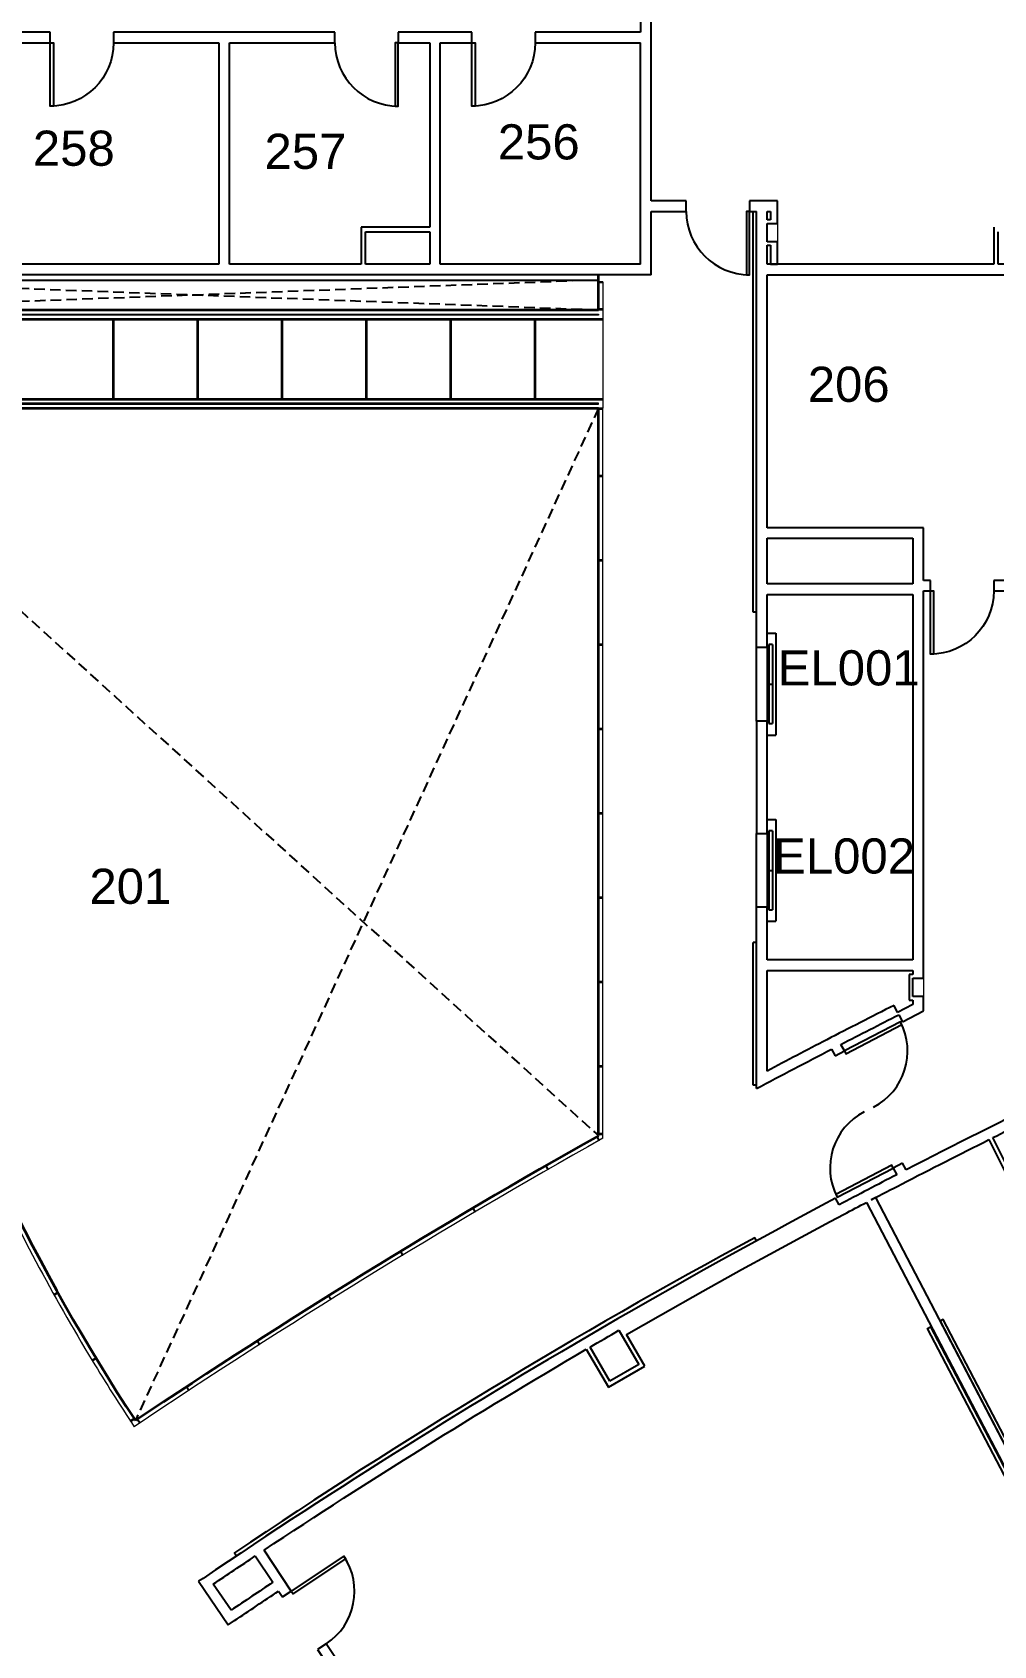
# Model space of a CAD drawing. Header units: inches. Extents: x -60 to 4788, y -1491 to 1233.
# Drawn here: x 872 to 1419, y -780 to 138 of the extents above; entities that cross this region are included whole.
import ezdxf

# ---------------------------------------------------------------- set-up
doc = ezdxf.new("R2010")
doc.units = ezdxf.units.IN
doc.header["$LTSCALE"] = 48
doc.header["$MEASUREMENT"] = 0
doc.linetypes.add('HIDDEN2', pattern=[0.1875, 0.125, -0.0625])
for name, color, linetype, lineweight in [('A-Anno-Note', 231, 'Continuous', 25), ('A-EQPM-FIXD', 2, 'Continuous', 13), ('A-FLOR', 4, 'Continuous', 35), ('A-FLOR-CASE', 3, 'Continuous', 25), ('A-FLOR-HRAL', 4, 'Continuous', 5), ('A-FLOR-STRS', 4, 'Continuous', 13)]:
    doc.layers.add(name, color=color, linetype=linetype, lineweight=lineweight)
for name, color, linetype in [('a-below', 1, 'Continuous'), ('A-DOOR', 4, 'Continuous'), ('A-FLOR-EVTR', 3, 'Continuous'), ('A-GLAZ', 3, 'Continuous'), ('A-WALL', 5, 'Continuous')]:
    doc.layers.add(name, color=color, linetype=linetype)

# ---------------------------------------------------------------- blocks, each defined once
blk = doc.blocks.new('*U215')
at = {"linetype": 'ByBlock', "lineweight": -2}
for p, q in [((27, 1.25), (6, 1.25)), ((6, -1.25), (24.5, -1.25))]:
    blk.add_line(p, q, dxfattribs=at)
at = {"lineweight": -2}
for p, q in [((27, 1.25), (6, 1.25)), ((6, -1.25), (24.5, -1.25))]:
    blk.add_line(p, q, dxfattribs=at)
blk = doc.blocks.new('*U216')
at = {"linetype": 'ByBlock', "lineweight": -2}
for p, q in [((36.5, 0), (0, 0)), ((0, -2.5), (39, -2.5))]:
    blk.add_line(p, q, dxfattribs=at)
at = {"lineweight": -2}
for p, q in [((36.5, 0), (0, 0)), ((0, -2.5), (39, -2.5))]:
    blk.add_line(p, q, dxfattribs=at)
blk = doc.blocks.new('*U217')
at = {"linetype": 'ByBlock', "lineweight": -2}
for p, q in [((27, 1.25), (6, 1.25)), ((6, -1.25), (24.5, -1.25))]:
    blk.add_line(p, q, dxfattribs=at)
at = {"lineweight": -2}
for p, q in [((27, 1.25), (6, 1.25)), ((6, -1.25), (24.5, -1.25))]:
    blk.add_line(p, q, dxfattribs=at)
blk = doc.blocks.new('*U234')
at = {"linetype": 'ByBlock', "lineweight": -2}
for p, q in [((298.73, 3), (-0.01, 3)), ((298.74, -3), (298.74, 0)), ((-5.99, -3), (298.74, -3))]:
    blk.add_line(p, q, dxfattribs=at)
at = {"lineweight": -2}
for p, q in [((298.73, 3), (-0.01, 3)), ((298.74, -3), (298.74, 0)), ((-5.99, -3), (298.74, -3))]:
    blk.add_line(p, q, dxfattribs=at)
blk = doc.blocks.new('*U323')
at = {"linetype": 'ByBlock', "lineweight": -2}
for p, q in [((0, 3), (0, -3)), ((22.54, 3), (0, 3)), ((22.54, -3), (22.54, 3)), ((58.54, 3), (58.54, -3)), ((62.54, 3), (58.54, 3)), ((86.54, 3), (68.54, 3)), ((0, -3), (22.54, -3)), ((58.54, -3), (86.53, -3))]:
    blk.add_line(p, q, dxfattribs=at)
at = {"lineweight": -2}
for p, q in [((0, 3), (0, -3)), ((22.54, 3), (0, 3)), ((22.54, -3), (22.54, 3)), ((58.54, 3), (58.54, -3)), ((62.54, 3), (58.54, 3)), ((86.54, 3), (68.54, 3)), ((0, -3), (22.54, -3)), ((58.54, -3), (86.53, -3))]:
    blk.add_line(p, q, dxfattribs=at)
blk = doc.blocks.new('*U372')
at = {"linetype": 'ByBlock', "lineweight": -2}
for p, q in [((157.75, 0), (504, 0)), ((-6, 0), (157.75, 0)), ((0, -6), (114, -6)), ((120, -6), (156.5, -6)), ((159, -6), (234, -6)), ((240, -6), (354, -6)), ((360, -6), (480, -6)), ((486, -6), (498, -6))]:
    blk.add_line(p, q, dxfattribs=at)
at = {"lineweight": -2}
for p, q in [((157.75, 0), (504, 0)), ((-6, 0), (157.75, 0)), ((0, -6), (114, -6)), ((120, -6), (156.5, -6)), ((159, -6), (234, -6)), ((240, -6), (354, -6)), ((360, -6), (480, -6)), ((486, -6), (498, -6))]:
    blk.add_line(p, q, dxfattribs=at)
blk = doc.blocks.new('*U391')
at = {"linetype": 'ByBlock', "lineweight": -2}
for p, q in [((0, 0), (230.75, 0)), ((0, 0), (0, -6)), ((230.75, 0), (248, 0)), ((0, -6), (30, -6)), ((36, -6), (62, -6)), ((68, -6), (212, -6)), ((218, -6), (228.75, -6)), ((230.75, -6), (241.25, -6)), ((243.25, -6), (248, -6))]:
    blk.add_line(p, q, dxfattribs=at)
at = {"lineweight": -2}
for p, q in [((0, 0), (230.75, 0)), ((0, 0), (0, -6)), ((230.75, 0), (248, 0)), ((0, -6), (30, -6)), ((36, -6), (62, -6)), ((68, -6), (212, -6)), ((218, -6), (228.75, -6)), ((230.75, -6), (241.25, -6)), ((243.25, -6), (248, -6))]:
    blk.add_line(p, q, dxfattribs=at)
blk = doc.blocks.new('*U392')
at = {"linetype": 'ByBlock', "lineweight": -2}
blk.add_line((37.57, 0.18), (33.2, 0.14), dxfattribs=at)
at = {"lineweight": -2}
blk.add_line((37.57, 0.18), (33.2, 0.14), dxfattribs=at)
at = {"linetype": 'ByBlock', "lineweight": -2, "extrusion": (3.73614e-44, -2.47971e-44, -1)}
blk.add_arc((0, 3870), 3870, 269.50841, 269.95558, dxfattribs=at)
at = {"lineweight": -2, "extrusion": (3.73614e-44, -2.47971e-44, -1)}
blk.add_arc((0, 3870), 3870, 269.50841, 269.95558, dxfattribs=at)
at = {"linetype": 'ByBlock', "lineweight": -2}
blk.add_arc((0, 3870), 3876, 270.04442, 270.46746, dxfattribs=at)
at = {"lineweight": -2}
blk.add_arc((0, 3870), 3876, 270.04442, 270.46746, dxfattribs=at)
blk = doc.blocks.new('*U394')
at = {"linetype": 'ByBlock', "lineweight": -2}
for p, q in [((6, 0), (132, 0)), ((347, 0), (138, 0)), ((0, -6), (36, -6)), ((42, -6), (341, -6))]:
    blk.add_line(p, q, dxfattribs=at)
at = {"lineweight": -2}
for p, q in [((6, 0), (132, 0)), ((347, 0), (138, 0)), ((0, -6), (36, -6)), ((42, -6), (341, -6))]:
    blk.add_line(p, q, dxfattribs=at)
blk = doc.blocks.new('*U456')
at = {"linetype": 'ByBlock', "lineweight": -2}
for p, q in [((2, 0), (0, 0)), ((12, 0), (8, 0)), ((12, -6), (12, 0)), ((48, 0), (48, -6)), ((68, 0), (48, 0)), ((-4, -6), (12, -6)), ((48, -6), (68, -6))]:
    blk.add_line(p, q, dxfattribs=at)
at = {"lineweight": -2}
for p, q in [((2, 0), (0, 0)), ((12, 0), (8, 0)), ((12, -6), (12, 0)), ((48, 0), (48, -6)), ((68, 0), (48, 0)), ((-4, -6), (12, -6)), ((48, -6), (68, -6))]:
    blk.add_line(p, q, dxfattribs=at)
blk = doc.blocks.new('*U464')
at = {"linetype": 'ByBlock', "lineweight": -2}
for p, q in [((0, 0), (103.22, 0)), ((103.22, -6), (103.22, 0)), ((9.98, -6), (67.22, -6)), ((73.22, -6), (103.22, -6))]:
    blk.add_line(p, q, dxfattribs=at)
at = {"lineweight": -2}
for p, q in [((0, 0), (103.22, 0)), ((103.22, -6), (103.22, 0)), ((9.98, -6), (67.22, -6)), ((73.22, -6), (103.22, -6))]:
    blk.add_line(p, q, dxfattribs=at)
blk = doc.blocks.new('*U465')
at = {"linetype": 'ByBlock', "lineweight": -2}
for p, q in [((0, 0), (0, -6)), ((64, 0), (0, 0)), ((0, -6), (64, -6)), ((64, -6), (64, 0))]:
    blk.add_line(p, q, dxfattribs=at)
at = {"lineweight": -2}
for p, q in [((0, 0), (0, -6)), ((64, 0), (0, 0)), ((0, -6), (64, -6)), ((64, -6), (64, 0))]:
    blk.add_line(p, q, dxfattribs=at)
blk = doc.blocks.new('*U466')
at = {"linetype": 'ByBlock', "lineweight": -2}
for p, q in [((2.5, 0), (0, 0)), ((-3.65, -6), (4.5, -6))]:
    blk.add_line(p, q, dxfattribs=at)
at = {"lineweight": -2}
for p, q in [((2.5, 0), (0, 0)), ((-3.65, -6), (4.5, -6))]:
    blk.add_line(p, q, dxfattribs=at)
blk = doc.blocks.new('*U471')
at = {"linetype": 'ByBlock', "lineweight": -2}
for p, q in [((83, 0), (0, 0)), ((0, -6), (83, -6))]:
    blk.add_line(p, q, dxfattribs=at)
at = {"lineweight": -2}
for p, q in [((83, 0), (0, 0)), ((0, -6), (83, -6))]:
    blk.add_line(p, q, dxfattribs=at)
blk = doc.blocks.new('*U474')
at = {"linetype": 'ByBlock', "lineweight": -2}
for p, q in [((20, 0), (0, 0)), ((20, -6), (20, 0)), ((56, 0), (56, -6)), ((96, 0), (56, 0)), ((96, -6), (96, 0)), ((132, 0), (132, -6)), ((136, 0), (132, 0)), ((0, -6), (20, -6)), ((56, -6), (60, -6)), ((66, -6), (96, -6)), ((132, -6), (136, -6))]:
    blk.add_line(p, q, dxfattribs=at)
at = {"lineweight": -2}
for p, q in [((20, 0), (0, 0)), ((20, -6), (20, 0)), ((56, 0), (56, -6)), ((96, 0), (56, 0)), ((96, -6), (96, 0)), ((132, 0), (132, -6)), ((136, 0), (132, 0)), ((0, -6), (20, -6)), ((56, -6), (60, -6)), ((66, -6), (96, -6)), ((132, -6), (136, -6))]:
    blk.add_line(p, q, dxfattribs=at)
blk = doc.blocks.new('*U485')
at = {"linetype": 'ByBlock', "lineweight": -2}
for p, q in [((60, 0), (0, 0)), ((60, -6), (60, 0)), ((96, 0), (96, -6)), ((114, 0), (96, 0)), ((138, 0), (120, 0)), ((138, -6), (138, 0)), ((174, 0), (174, -6)), ((234, 0), (174, 0)), ((300, 0), (240, 0)), ((300, -6), (300, 0)), ((336, 0), (336, -6)), ((354, 0), (336, 0)), ((378, 0), (360, 0)), ((378, -6), (378, 0)), ((414, 0), (414, -6)), ((480, 0), (414, 0)), ((498, 0), (486, 0)), ((0, -6), (60, -6)), ((96, -6), (138, -6)), ((174, -6), (300, -6)), ((336, -6), (378, -6)), ((414, -6), (480, -6)), ((486, -6), (504, -6))]:
    blk.add_line(p, q, dxfattribs=at)
at = {"lineweight": -2}
for p, q in [((60, 0), (0, 0)), ((60, -6), (60, 0)), ((96, 0), (96, -6)), ((114, 0), (96, 0)), ((138, 0), (120, 0)), ((138, -6), (138, 0)), ((174, 0), (174, -6)), ((234, 0), (174, 0)), ((300, 0), (240, 0)), ((300, -6), (300, 0)), ((336, 0), (336, -6)), ((354, 0), (336, 0)), ((378, 0), (360, 0)), ((378, -6), (378, 0)), ((414, 0), (414, -6)), ((480, 0), (414, 0)), ((498, 0), (486, 0)), ((0, -6), (60, -6)), ((96, -6), (138, -6)), ((174, -6), (300, -6)), ((336, -6), (378, -6)), ((414, -6), (480, -6)), ((486, -6), (504, -6))]:
    blk.add_line(p, q, dxfattribs=at)
blk = doc.blocks.new('*U486')
at = {"linetype": 'ByBlock', "lineweight": -2}
for p, q in [((132, 0), (6, 0)), ((6, -6), (132, -6))]:
    blk.add_line(p, q, dxfattribs=at)
at = {"lineweight": -2}
for p, q in [((132, 0), (6, 0)), ((6, -6), (132, -6))]:
    blk.add_line(p, q, dxfattribs=at)
blk = doc.blocks.new('*U488')
at = {"linetype": 'ByBlock', "lineweight": -2}
for p, q in [((24.5, 0), (6, 0)), ((132, 0), (27, 0)), ((6, -6), (132, -6))]:
    blk.add_line(p, q, dxfattribs=at)
at = {"lineweight": -2}
for p, q in [((24.5, 0), (6, 0)), ((132, 0), (27, 0)), ((6, -6), (132, -6))]:
    blk.add_line(p, q, dxfattribs=at)
blk = doc.blocks.new('*U489')
at = {"linetype": 'ByBlock', "lineweight": -2}
for p, q in [((83, 0), (0, 0)), ((-6, -6), (83, -6))]:
    blk.add_line(p, q, dxfattribs=at)
at = {"lineweight": -2}
for p, q in [((83, 0), (0, 0)), ((-6, -6), (83, -6))]:
    blk.add_line(p, q, dxfattribs=at)
blk = doc.blocks.new('*U497')
at = {"linetype": 'ByBlock', "lineweight": -2}
for p, q in [((83, 0), (0, 0)), ((0, -6), (83, -6))]:
    blk.add_line(p, q, dxfattribs=at)
at = {"lineweight": -2}
for p, q in [((83, 0), (0, 0)), ((0, -6), (83, -6))]:
    blk.add_line(p, q, dxfattribs=at)
blk = doc.blocks.new('*U502')
at = {"linetype": 'ByBlock', "lineweight": -2}
for p, q in [((30, 3), (0, 3)), ((6, -3), (24, -3))]:
    blk.add_line(p, q, dxfattribs=at)
at = {"lineweight": -2}
for p, q in [((30, 3), (0, 3)), ((6, -3), (24, -3))]:
    blk.add_line(p, q, dxfattribs=at)
blk = doc.blocks.new('*U505')
at = {"linetype": 'ByBlock', "lineweight": -2}
for p, q in [((18.56, 0), (0, 0)), ((0.01, -2.5), (21.08, -2.5))]:
    blk.add_line(p, q, dxfattribs=at)
at = {"lineweight": -2}
for p, q in [((18.56, 0), (0, 0)), ((0.01, -2.5), (21.08, -2.5))]:
    blk.add_line(p, q, dxfattribs=at)
blk = doc.blocks.new('*U509')
at = {"linetype": 'ByBlock', "lineweight": -2}
for p, q in [((23.77, 0), (1.25, 0)), ((-1.25, -2.5), (19.51, -2.5))]:
    blk.add_line(p, q, dxfattribs=at)
at = {"lineweight": -2}
for p, q in [((23.77, 0), (1.25, 0)), ((-1.25, -2.5), (19.51, -2.5))]:
    blk.add_line(p, q, dxfattribs=at)
blk = doc.blocks.new('*U510')
at = {"linetype": 'ByBlock', "lineweight": -2}
for p, q in [((19, 1.25), (0, 1.25)), ((-2.5, -1.25), (21.5, -1.25))]:
    blk.add_line(p, q, dxfattribs=at)
at = {"lineweight": -2}
for p, q in [((19, 1.25), (0, 1.25)), ((-2.5, -1.25), (21.5, -1.25))]:
    blk.add_line(p, q, dxfattribs=at)
blk = doc.blocks.new('*U511')
at = {"linetype": 'ByBlock', "lineweight": -2}
for p, q in [((22.52, 0), (0, 0)), ((0.01, -2.5), (25.02, -2.5))]:
    blk.add_line(p, q, dxfattribs=at)
at = {"lineweight": -2}
for p, q in [((22.52, 0), (0, 0)), ((0.01, -2.5), (25.02, -2.5))]:
    blk.add_line(p, q, dxfattribs=at)
blk = doc.blocks.new('*U517')
at = {"linetype": 'ByBlock', "lineweight": -2}
for p, q in [((159, 0), (0, 0)), ((-6, -6), (6, -6)), ((8.5, -6), (27.5, -6)), ((30, -6), (159, -6))]:
    blk.add_line(p, q, dxfattribs=at)
at = {"lineweight": -2}
for p, q in [((159, 0), (0, 0)), ((-6, -6), (6, -6)), ((8.5, -6), (27.5, -6)), ((30, -6), (159, -6))]:
    blk.add_line(p, q, dxfattribs=at)
blk = doc.blocks.new('*U527')
at = {"linetype": 'ByBlock', "lineweight": -2}
for p, q in [((8, 2), (6, 2)), ((6, 0), (12, 0))]:
    blk.add_line(p, q, dxfattribs=at)
at = {"lineweight": -2}
for p, q in [((8, 2), (6, 2)), ((6, 0), (12, 0))]:
    blk.add_line(p, q, dxfattribs=at)
blk = doc.blocks.new('*U528')
at = {"linetype": 'ByBlock', "lineweight": -2}
for p, q in [((12, 0), (6, 0)), ((6, -2), (8, -2))]:
    blk.add_line(p, q, dxfattribs=at)
at = {"lineweight": -2}
for p, q in [((12, 0), (6, 0)), ((6, -2), (8, -2))]:
    blk.add_line(p, q, dxfattribs=at)
blk = doc.blocks.new('*U529')
at = {"linetype": 'ByBlock', "lineweight": -2}
for p, q in [((0, 0), (0, -4)), ((10.75, 0), (0, 0)), ((0, -4), (12.75, -4))]:
    blk.add_line(p, q, dxfattribs=at)
at = {"lineweight": -2}
for p, q in [((0, 0), (0, -4)), ((10.75, 0), (0, 0)), ((0, -4), (12.75, -4))]:
    blk.add_line(p, q, dxfattribs=at)
blk = doc.blocks.new('*U530')
at = {"linetype": 'ByBlock', "lineweight": -2}
for p, q in [((6.75, 0), (2, 0)), ((0, -4), (12.75, -4))]:
    blk.add_line(p, q, dxfattribs=at)
at = {"lineweight": -2}
for p, q in [((6.75, 0), (2, 0)), ((0, -4), (12.75, -4))]:
    blk.add_line(p, q, dxfattribs=at)
blk = doc.blocks.new('*U93')
at = {"linetype": 'ByBlock', "lineweight": -2}
for p, q in [((10.28, 0), (6, 0)), ((10.28, -6), (10.28, 0)), ((82.24, 0), (82.24, -6)), ((86.5, 0), (82.24, 0)), ((5.99, -6), (10.28, -6)), ((82.24, -6), (86.49, -6))]:
    blk.add_line(p, q, dxfattribs=at)
at = {"lineweight": -2}
for p, q in [((10.28, 0), (6, 0)), ((10.28, -6), (10.28, 0)), ((82.24, 0), (82.24, -6)), ((86.5, 0), (82.24, 0)), ((5.99, -6), (10.28, -6)), ((82.24, -6), (86.49, -6))]:
    blk.add_line(p, q, dxfattribs=at)
blk = doc.blocks.new('*U94')
at = {"linetype": 'ByBlock', "lineweight": -2}
for p, q in [((0, -1.53), (0, -6)), ((0, -6), (13.47, -6)), ((9.82, 0), (0.01, 0))]:
    blk.add_line(p, q, dxfattribs=at)
at = {"lineweight": -2}
for p, q in [((0, -1.53), (0, -6)), ((0, -6), (13.47, -6)), ((9.82, 0), (0.01, 0))]:
    blk.add_line(p, q, dxfattribs=at)
blk = doc.blocks.new('*U95')
at = {"linetype": 'ByBlock', "lineweight": -2}
for p, q in [((10.5, 0), (0, 0)), ((-2, -2), (12.5, -2))]:
    blk.add_line(p, q, dxfattribs=at)
at = {"lineweight": -2}
for p, q in [((10.5, 0), (0, 0)), ((-2, -2), (12.5, -2))]:
    blk.add_line(p, q, dxfattribs=at)
blk = doc.blocks.new('*U96')
at = {"linetype": 'ByBlock', "lineweight": -2}
for p, q in [((0.04, 2), (-2, 2)), ((0, 0), (6.04, 0))]:
    blk.add_line(p, q, dxfattribs=at)
at = {"lineweight": -2}
for p, q in [((0.04, 2), (-2, 2)), ((0, 0), (6.04, 0))]:
    blk.add_line(p, q, dxfattribs=at)
blk = doc.blocks.new('*U97')
at = {"linetype": 'ByBlock', "lineweight": -2}
for p, q in [((-2, -2), (0.04, -2)), ((6.04, 0), (0, 0))]:
    blk.add_line(p, q, dxfattribs=at)
at = {"lineweight": -2}
for p, q in [((-2, -2), (0.04, -2)), ((6.04, 0), (0, 0))]:
    blk.add_line(p, q, dxfattribs=at)
blk = doc.blocks.new('*U98')
at = {"linetype": 'ByBlock', "lineweight": -2}
for p, q in [((4.35, 0), (2, 0)), ((218.35, 0), (10.35, 0)), ((250.35, 0), (224.35, 0)), ((0, -6), (220.35, -6)), ((226.35, -6), (256.35, -6))]:
    blk.add_line(p, q, dxfattribs=at)
at = {"lineweight": -2}
for p, q in [((4.35, 0), (2, 0)), ((218.35, 0), (10.35, 0)), ((250.35, 0), (224.35, 0)), ((0, -6), (220.35, -6)), ((226.35, -6), (256.35, -6))]:
    blk.add_line(p, q, dxfattribs=at)
blk = doc.blocks.new('*U99')
at = {"linetype": 'ByBlock', "lineweight": -2}
for p, q in [((275.62, 3.75), (278.61, 3.96)), ((-2.49, -6), (0, -6))]:
    blk.add_line(p, q, dxfattribs=at)
at = {"lineweight": -2}
for p, q in [((275.62, 3.75), (278.61, 3.96)), ((-2.49, -6), (0, -6))]:
    blk.add_line(p, q, dxfattribs=at)
at = {"linetype": 'ByBlock', "lineweight": -2, "extrusion": (3.88214e-44, -2.24425e-44, -1)}
for start, end in [(265.99162, 266.41502), (269.72044, 270), (266.5033, 269.68365)]:
    blk.add_arc((0, 3894), 3894, start, end, dxfattribs=at)
at = {"lineweight": -2, "extrusion": (3.88214e-44, -2.24425e-44, -1)}
for start, end in [(265.99162, 266.41502), (269.72044, 270), (266.5033, 269.68365)]:
    blk.add_arc((0, 3894), 3894, start, end, dxfattribs=at)
at = {"linetype": 'ByBlock', "lineweight": -2}
blk.add_arc((0, 3894), 3900, 270, 274.05252, dxfattribs=at)
at = {"lineweight": -2}
blk.add_arc((0, 3894), 3900, 270, 274.05252, dxfattribs=at)
blk = doc.blocks.new('*U100')
at = {"linetype": 'ByBlock', "lineweight": -2}
for p, q in [((277.64, 9.92), (255.36, 8.39)), ((145.18, 2.71), (136.32, 2.39)), ((164.04, 3.46), (145.18, 2.71)), ((184.14, 4.36), (164.04, 3.46)), ((202.53, 5.28), (184.14, 4.36)), ((227.73, 6.67), (202.53, 5.28)), ((255.36, 8.39), (227.73, 6.67)), ((136.53, -3.61), (136.68, -7.85)), ((136.68, -7.85), (145.61, -7.53)), ((145.61, -7.53), (156.83, -7.1)), ((156.83, -7.1), (167.52, -6.65)), ((167.52, -6.65), (175.31, -6.31)), ((175.31, -6.31), (186, -5.81)), ((186, -5.81), (195.91, -5.33)), ((195.91, -5.33), (203.49, -4.94)), ((203.49, -4.94), (212.14, -4.48)), ((212.14, -4.48), (221.94, -3.93)), ((221.94, -3.93), (240.66, -2.82)), ((240.66, -2.82), (255.34, -1.88)), ((255.34, -1.88), (271, -0.82)), ((271, -0.82), (278.4, -0.3))]:
    blk.add_line(p, q, dxfattribs=at)
at = {"lineweight": -2}
for p, q in [((277.64, 9.92), (255.36, 8.39)), ((145.18, 2.71), (136.32, 2.39)), ((164.04, 3.46), (145.18, 2.71)), ((184.14, 4.36), (164.04, 3.46)), ((202.53, 5.28), (184.14, 4.36)), ((227.73, 6.67), (202.53, 5.28)), ((255.36, 8.39), (227.73, 6.67)), ((136.53, -3.61), (136.68, -7.85)), ((136.68, -7.85), (145.61, -7.53)), ((145.61, -7.53), (156.83, -7.1)), ((156.83, -7.1), (167.52, -6.65)), ((167.52, -6.65), (175.31, -6.31)), ((175.31, -6.31), (186, -5.81)), ((186, -5.81), (195.91, -5.33)), ((195.91, -5.33), (203.49, -4.94)), ((203.49, -4.94), (212.14, -4.48)), ((212.14, -4.48), (221.94, -3.93)), ((221.94, -3.93), (240.66, -2.82)), ((240.66, -2.82), (255.34, -1.88)), ((255.34, -1.88), (271, -0.82)), ((271, -0.82), (278.4, -0.3))]:
    blk.add_line(p, q, dxfattribs=at)
at = {"linetype": 'ByBlock', "lineweight": -2, "extrusion": (4.03369e-44, -1.95882e-44, -1)}
for start, end in [(269.39499, 269.96317), (268.53609, 269.35816), (268.24853, 268.53609), (267.99159, 268.20434)]:
    blk.add_arc((0, 3889.75), 3889.75, start, end, dxfattribs=at)
at = {"lineweight": -2, "extrusion": (4.03369e-44, -1.95882e-44, -1)}
for start, end in [(269.39499, 269.96317), (268.53609, 269.35816), (268.24853, 268.53609), (267.99159, 268.20434)]:
    blk.add_arc((0, 3889.75), 3889.75, start, end, dxfattribs=at)
at = {"linetype": 'ByBlock', "lineweight": -2}
for start, end in [(270.00072, 271.37578), (271.46402, 272.00841)]:
    blk.add_arc((0, 3889.75), 3895.75, start, end, dxfattribs=at)
at = {"lineweight": -2}
for start, end in [(270.00072, 271.37578), (271.46402, 272.00841)]:
    blk.add_arc((0, 3889.75), 3895.75, start, end, dxfattribs=at)
blk = doc.blocks.new('*U102')
at = {"linetype": 'ByBlock', "lineweight": -2}
for p, q in [((0, 0), (-0.01, 0)), ((0, -1.53), (0, -6))]:
    blk.add_line(p, q, dxfattribs=at)
at = {"lineweight": -2}
for p, q in [((0, 0), (-0.01, 0)), ((0, -1.53), (0, -6))]:
    blk.add_line(p, q, dxfattribs=at)
at = {"linetype": 'ByBlock', "lineweight": -2, "extrusion": (4.00433e-44, -2.01817e-44, -1)}
for start, end in [(269.46697, 270), (268.68561, 269.38051)]:
    blk.add_arc((0, 3976.25), 3976.25, start, end, dxfattribs=at)
at = {"lineweight": -2, "extrusion": (4.00433e-44, -2.01817e-44, -1)}
for start, end in [(269.46697, 270), (268.68561, 269.38051)]:
    blk.add_arc((0, 3976.25), 3976.25, start, end, dxfattribs=at)
at = {"linetype": 'ByBlock', "lineweight": -2}
for start, end in [(270, 270.61949), (270.61949, 271.17064)]:
    blk.add_arc((0, 3976.25), 3982.25, start, end, dxfattribs=at)
at = {"lineweight": -2}
for start, end in [(270, 270.61949), (270.61949, 271.17064)]:
    blk.add_arc((0, 3976.25), 3982.25, start, end, dxfattribs=at)

msp = doc.modelspace()

# ---------------------------------------------------------------- linework, layer by layer
at = {"layer": 'a-below', "linetype": 'HIDDEN2'}
for points in [[(738, -3), (1194, -20)], [(1194, -3), (738, -20)], [(738.24, -76), (1194, -490.01)], [(1194, -76), (930.42, -652.18)]]:
    msp.add_lwpolyline(points, dxfattribs=at)
at = {"layer": 'A-DOOR', "linetype": 'ByBlock', "lineweight": -2}
for points in [[(882, 132), (883.75, 132), (883.75, 96), (882, 96)], [(1080, 132), (1078.25, 132), (1078.25, 96), (1080, 96)], [(1122, 132), (1123.75, 132), (1123.75, 96), (1122, 96)], [(1280, 36), (1278.25, 36), (1278.25, 0), (1280, 0)], [(1383, -180), (1384.75, -180), (1384.75, -216), (1383, -216)], [(1333.98, -441.8), (1334.79, -443.36), (1366.74, -426.77), (1365.93, -425.22)], [(1361.82, -508.44), (1361.01, -506.88), (1329.06, -523.47), (1329.87, -525.03)], [(1019.19, -749.24), (1020.16, -750.7), (1050.14, -730.77), (1049.17, -729.31)]]:
    msp.add_lwpolyline(points, close=True, dxfattribs=at)
at = {"layer": 'A-DOOR', "linetype": 'ByBlock', "lineweight": -2, "extrusion": (0, -2.62553e-58, -1)}
for centre in [(-882, 132), (-1122, 132)]:
    msp.add_arc(centre, 36, 180, 270, dxfattribs=at)
at = {"layer": 'A-DOOR', "linetype": 'ByBlock', "lineweight": -2}
for centre, start, end in [((1080, 132), 180, 270), ((1280, 36), 180, 270), ((1333.98, -441.8), 297.43944, 27.43944), ((1361.82, -508.44), 117.43944, 207.43944), ((1019.19, -749.24), 303.61698, 33.61698)]:
    msp.add_arc(centre, 36, start, end, dxfattribs=at)
at = {"layer": 'A-DOOR', "linetype": 'ByBlock', "lineweight": -2, "extrusion": (0, 5.49132e-60, -1)}
msp.add_arc((-1383, -180), 36, 180, 270, dxfattribs=at)
at = {"layer": 'A-EQPM-FIXD'}
for p, q in [((1296, 29.25), (1296, 18.75)), ((1378.96, -400.35), (1378.96, -410.85))]:
    msp.add_line(p, q, dxfattribs=at)
at = {"layer": 'A-FLOR'}
for p, q in [((1194, -20), (1194, 0)), ((1194, -20), (1194, 0)), ((735.52, -25.25), (1196.5, -25.25)), ((738, -20), (1194, -20)), ((918, -70.75), (918, -25.25)), ((918, -70.75), (918, -25.25)), ((966, -70.75), (966, -25.25)), ((1014, -70.75), (1014, -25.25)), ((1062, -70.75), (1062, -25.25)), ((1110, -70.75), (1110, -25.25)), ((1158, -70.75), (1158, -25.25)), ((735.72, -70.75), (1196.5, -70.75)), ((738.24, -76), (1194, -76)), ((1194, -490.01), (1194, -76))]:
    msp.add_line(p, q, dxfattribs=at)
for centre, radius, start, end in [((1925.95, 0), 1190.14, 183.6613, 213.22905), ((3154.58, -3972.05), 3996.05, 119.38186, 123.82023)]:
    msp.add_arc(centre, radius, start, end, dxfattribs=at)
at = {"layer": 'A-FLOR-CASE'}
for points in [[(738, -3), (1194, -3), (1194, 0), (738, 0)], [(1479.15, -764.88), (1390.29, -594.67), (1388.52, -595.6), (1477.38, -765.8)], [(1470.38, -769.89), (1381.32, -599.8), (1383.09, -598.87), (1472.23, -768.93)]]:
    msp.add_lwpolyline(points, close=True, dxfattribs=at)
at = {"layer": 'A-FLOR-EVTR'}
for p, q in [((1290, -204), (1295, -204)), ((1291, -210.5), (1291, -255.5)), ((1293, -210.5), (1291, -210.5)), ((1293, -210.5), (1293, -255.5)), ((1295, -204), (1295, -262)), ((1291, -233), (1293, -233)), ((1291, -255.5), (1293, -255.5)), ((1290, -262), (1295, -262)), ((1290, -310), (1295, -310)), ((1295, -310), (1295, -368)), ((1291, -316.5), (1291, -361.5)), ((1293, -316.5), (1291, -316.5)), ((1293, -316.5), (1293, -361.5)), ((1291, -339), (1293, -339)), ((1291, -361.5), (1293, -361.5)), ((1290, -368), (1295, -368))]:
    msp.add_line(p, q, dxfattribs=at)
for points in [[(1284, -254), (1284, -212)], [(1290, -212), (1290, -254)], [(1284, -360), (1284, -318)], [(1290, -318), (1290, -360)]]:
    msp.add_lwpolyline(points, dxfattribs=at)
at = {"layer": 'A-FLOR-HRAL'}
for p, q in [((1196.5, -4), (1196.5, -20)), ((1196.5, -20), (1196.5, -76)), ((1196.5, -491.48), (1196.5, -76))]:
    msp.add_line(p, q, dxfattribs=at)
for points in [[(1194, -22.5), (1194, -22.5), (1194, -22.5), (1194, -23), (738, -23), (738, -22.5), (738.5, -22.5), (738.5, -22.5)], [(1194, -73.13), (737.99, -73.13), (737.99, -73.63), (1194, -73.63)]]:
    msp.add_lwpolyline(points, close=True, dxfattribs=at)
for centre, radius, start, end in [((3154.58, -3972.05), 3993.55, 119.3609, 123.85644), ((1925.95, 0), 1192.64, 204.97696, 211.21084), ((1925.95, 0), 1192.64, 211.21084, 213.35044)]:
    msp.add_arc(centre, radius, start, end, dxfattribs=at)
at = {"layer": 'A-FLOR-STRS'}
for points in [[(1194, -4.5), (1196.5, -4.5), (1196.5, -4), (1194, -4)], [(1194, -20), (1196.5, -20), (1196.5, -19.5), (1194, -19.5)], [(1194, -76.5), (1196.5, -76.5), (1196.5, -76), (1194, -76)], [(1194, -114.86), (1196.5, -114.86), (1196.5, -114.36), (1194, -114.36)], [(1194, -162.86), (1196.5, -162.86), (1196.5, -162.36), (1194, -162.36)], [(1194, -210.86), (1196.5, -210.86), (1196.5, -210.36), (1194, -210.36)], [(1194, -258.86), (1196.5, -258.86), (1196.5, -258.36), (1194, -258.36)], [(1194, -306.86), (1196.5, -306.86), (1196.5, -306.36), (1194, -306.36)], [(1194, -354.86), (1196.5, -354.86), (1196.5, -354.36), (1194, -354.36)], [(1194, -402.86), (1196.5, -402.86), (1196.5, -402.36), (1194, -402.36)], [(1194, -450.86), (1196.5, -450.86), (1196.5, -450.36), (1194, -450.36)], [(1194.62, -492.54), (1193.39, -490.36), (1192.95, -490.6), (1194.18, -492.78)], [(1196.5, -488.76), (1194, -488.76), (1194, -489.26), (1196.5, -489.26)], [(1165.52, -509.09), (1164.27, -506.92), (1163.84, -507.17), (1165.08, -509.34)], [(1124.02, -533.26), (1122.75, -531.1), (1122.32, -531.36), (1123.59, -533.51)], [(1082.83, -557.92), (1081.53, -555.78), (1081.1, -556.04), (1082.4, -558.18)], [(884.31, -580.84), (886.49, -579.62), (886.25, -579.18), (884.07, -580.4)], [(1041.94, -583.06), (1040.62, -580.94), (1040.19, -581.21), (1041.52, -583.33)], [(1001.36, -608.7), (1000.01, -606.6), (999.59, -606.87), (1000.94, -608.97)], [(906.06, -618.22), (908.19, -616.93), (907.94, -616.5), (905.8, -617.8)], [(961.08, -634.83), (959.71, -632.74), (959.29, -633.02), (960.67, -635.1)], [(927.78, -652.71), (929.87, -651.34), (929.59, -650.92), (927.5, -652.29)], [(933.16, -653.35), (931.77, -651.28), (931.35, -651.55), (932.74, -653.63)]]:
    msp.add_lwpolyline(points, close=True, dxfattribs=at)
at = {"layer": 'A-GLAZ'}
msp.add_arc((3154.56, -3972), 3558, 87.0644, 122.41203, dxfattribs=at)
at = {"layer": 'A-WALL'}
for points in [[(1282, -191.97), (1282, 36)], [(1284, -191.97), (1282, -191.97)], [(1284, -380.03), (1282, -380.03)], [(1282, -461.19), (1282, -380.03)], [(1284, -461.19), (1282, -461.19)]]:
    msp.add_lwpolyline(points, dxfattribs=at)
msp.add_lwpolyline([(1284, -549.87), (1282.99, -548.14, 0.025013), (986.92, -727.52), (988.04, -729.17)], format="xyb", dxfattribs=at)

# ---------------------------------------------------------------- block references
for name, p, rotation in [('*U394', (1218, 0), 90), ('*U485', (1218, 132), 180), ('*U486', (978, 0), 90), ('*U488', (1098, 0), 90), ('*U456', (1292, 36), 179.9999999999984), ('*U530', (1292, 29.25), 90), ('*U391', (1284, -212), 90), ('*U527', (1284, 29.25), 359.9999999999986), ('*U216', (1098, 24.5), 179.9999999994669), ('*U217', (1060.25, 0), 90), ('*U528', (1284, 18.75), 1.642855726281968e-08), ('*U529', (1292, 6), 90), ('*U215', (1420.25, 0), 89.9999970942827), ('*U372', (1218, 0), 179.9999999999984), ('*U517', (1449, 0), 179.9999999999984), ('*U489', (1373, -150), 180), ('*U98', (1373, -400.35), 90), ('*U474', (1515, -180), 180), ('*U497', (1373, -182), 180), ('*U465', (1284, -318), 90.00000471628645), ('*U464', (1284, -463.22), 89.99999749000762), ('*U471', (1373, -396), 180.0000001848675), ('*U95', (1372.96, -400.35), 270), ('*U97', (1372.96, -410.85), 1.640168793687068e-08), ('*U466', (1373, -415.35), 90), ('*U102', (1364.98, -421.23), 206.7479866502323), ('*U94', (1364.28, -419.87), 27.43943564564798), ('*U93', (1366.55, -517.56), 117.4394356456422), ('*U100', (1455.39, -473.01), 205.9019578846873), ('*U505', (1418.54, -491.14), 296.3670444215001), ('*U234', (1487.36, -791.47), 117.5389764922945), ('*U99', (1205.67, -600.79), 210.0320015306824), ('*U509', (1217.62, -621.34), 120.1703315298512), ('*U511', (1189.25, -610.34), 300.1703315298512), ('*U510', (1201.19, -630.89), 30.17033152985124), ('*U323', (1049.1, -799.65), 123.6169815271392), ('*U502', (985.76, -766.82), 124.1178258896894), ('*U392', (1014.48, -747.57), 213.5725744105196)]:
    msp.add_blockref(name, p, dxfattribs=dict(at, rotation=rotation))
msp.add_blockref('*U96', (1372.96, -400.35), dxfattribs=at)

# ---------------------------------------------------------------- texts
at = {"layer": 'A-Anno-Note', "char_height": 20, "attachment_point": 1}
for s, insert in [('{\\fArial|b0|i0|c0|p34;256}', (1136.74, 85.62)), ('{\\fArial|b0|i0|c0|p34;258}', (872.09, 82.01)), ('{\\fArial|b0|i0|c0|p34;257}', (1003.93, 80.24)), ('{\\fArial|b0|i0|c0|p34;206}', (1313.17, -52.37)), ('{\\fArial|b0|i0|c0|p34;EL001}', (1296.05, -213.75)), ('{\\fArial|b0|i0|c0|p34;EL002}', (1293.43, -320.82)), ('{\\fArial|b0|i0|c0|p34;201}', (904.26, -338.07))]:
    msp.add_mtext(s, dxfattribs=dict(at, insert=insert))

doc.saveas('drawing.dxf')
